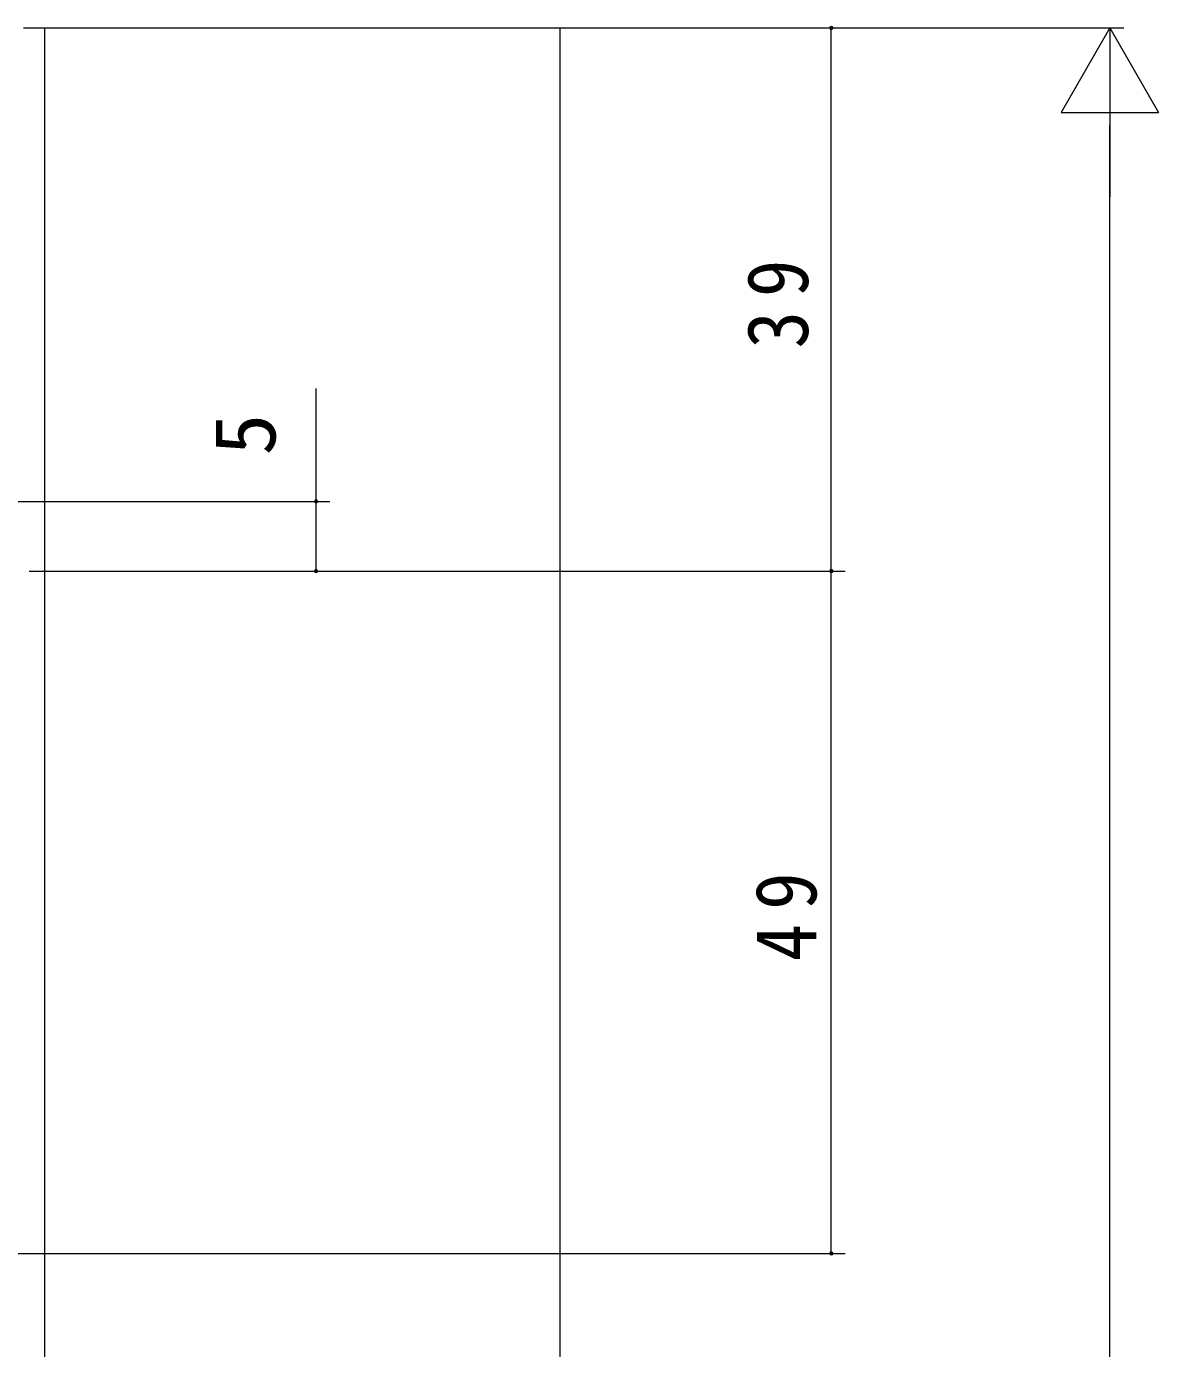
# Model space of a CAD drawing. Units: millimetres, scale not verified. Extents: x -495 to 495, y -796 to 796.
# Drawn here: x -259.7 to -178.4, y -259.4 to -164.5 of the extents above; entities that cross this region are included whole.
import ezdxf
from ezdxf.enums import TextEntityAlignment as Align

# ---------------------------------------------------------------- set-up
doc = ezdxf.new("R2010")
doc.units = ezdxf.units.MM
doc.header["$LTSCALE"] = 4
doc.layers.add('0-3_YKK_D', color=6, linetype='Continuous', lineweight=18)
doc.layers.add('0-7_YSS_K', color=3, linetype='Continuous', lineweight=18)
doc.styles.add('ＭＳ ゴシック', font='')
doc.styles.get('ＭＳ ゴシック').set_extended_font_data('MS Gothic')

msp = doc.modelspace()

# ---------------------------------------------------------------- linework, layer by layer
at = {"layer": '0-3_YKK_D'}
for p, q in [((-237.368, -164.563), (-200.917, -164.563)), ((-232.527, -164.563), (-180.917, -164.563)), ((-201.917, -203.563), (-201.917, -164.563)), ((-181.917, -164.563), (-185.417, -170.626)), ((-181.917, -164.563), (-181.917, -176.688)), ((-181.917, -164.563), (-178.417, -170.626)), ((-185.417, -170.626), (-178.417, -170.626)), ((-181.917, -564.562), (-181.917, -171.563)), ((-238.917, -198.562), (-238.917, -190.462)), ((-267.417, -198.562), (-237.917, -198.562)), ((-238.917, -203.562), (-238.917, -198.562)), ((-259.517, -203.563), (-200.917, -203.563)), ((-255.417, -203.562), (-237.917, -203.562)), ((-201.917, -252.562), (-201.917, -203.562)), ((-268.517, -252.562), (-200.917, -252.562))]:
    msp.add_line(p, q, dxfattribs=at)
for centre, start, end in [((-201.917, -164.563), 90, 270), ((-201.917, -164.563), 270, 90), ((-238.917, -198.562), 90, 270), ((-238.917, -198.562), 270, 90), ((-238.917, -203.562), 90, 270), ((-238.917, -203.562), 270, 90), ((-201.917, -203.562), 90, 270), ((-201.917, -203.563), 90, 270), ((-201.917, -203.562), 270, 90), ((-201.917, -203.563), 270, 90), ((-201.917, -252.562), 90, 270), ((-201.917, -252.562), 270, 90)]:
    msp.add_arc(centre, 0.106, start, end, dxfattribs=at)
at = {"layer": '0-7_YSS_K', "color": 7, "lineweight": 9}
msp.add_line((-259.917, -164.563), (-193.417, -164.563), dxfattribs=at)
at = {"layer": '0-7_YSS_K'}
for p, q in [((-258.417, -164.563), (-258.417, -376.062)), ((-221.417, -164.563), (-221.417, -376.062))]:
    msp.add_line(p, q, dxfattribs=at)

# ---------------------------------------------------------------- texts
at = {"layer": '0-3_YKK_D', "color": 7, "style": 'ＭＳ ゴシック'}
msp.add_text('5', height=4.399, rotation=90, dxfattribs=at).set_placement((-240.517, -195.262), align=Align.BOTTOM_LEFT)
at = {"layer": '0-3_YKK_D', "color": 7, "char_height": 4.399, "attachment_point": 7, "rotation": 90, "style": 'ＭＳ ゴシック'}
for s, insert in [('\\T1.37;\\W0.9;39', (-203.517, -187.583)), ('\\T1.37;\\W0.9;49', (-202.917, -231.582))]:
    msp.add_mtext(s, dxfattribs=dict(at, insert=insert))

doc.saveas('drawing.dxf')
